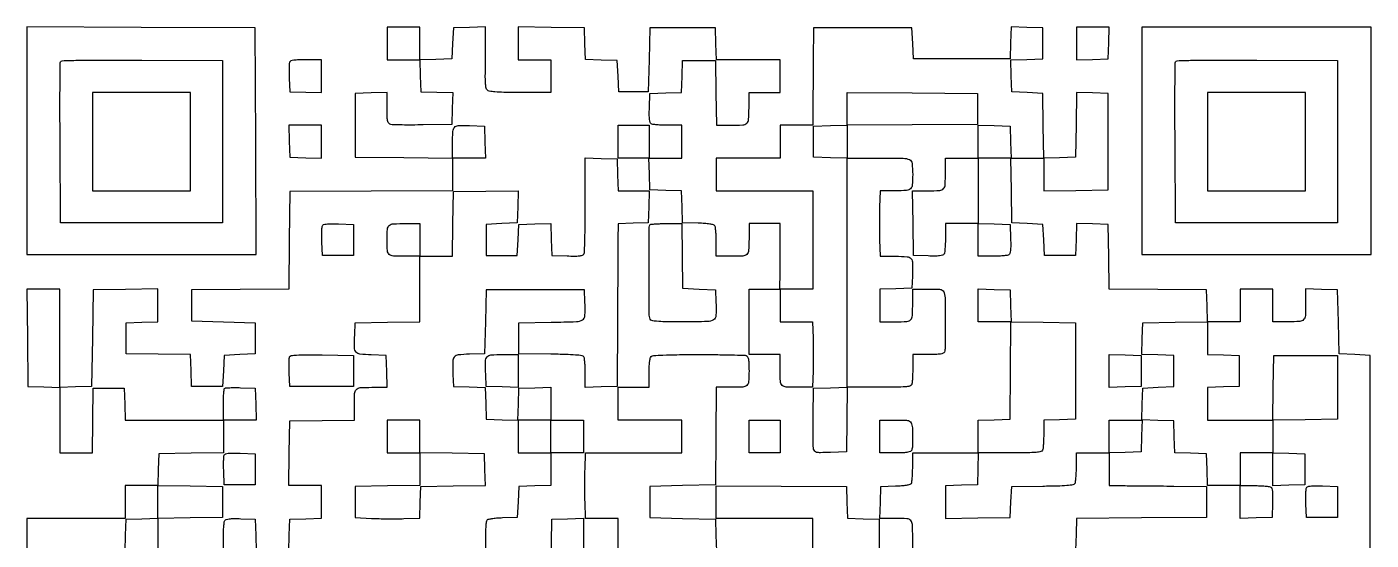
# Model space of a CAD drawing. Extents: x 156 to 936, y 95 to 969.
# Drawn here: x 156 to 936, y 671 to 969 of the extents above; entities that cross this region are included whole.
import ezdxf

# ---------------------------------------------------------------- set-up
doc = ezdxf.new("R2010")
doc.units = 0

msp = doc.modelspace()

# ---------------------------------------------------------------- linework, layer by layer
for points in [[(935.5, 665.5), (935.5, 722), (935.5, 778.5), (926.5, 779), (917.5, 779.5), (917, 798), (916.5, 816.5), (907.25, 816.787526), (898, 817.075052), (898, 809.119313, -0.01133), (897.829774, 801.607881, -0.174856), (896.858669, 799.255648, -0.19591), (894.651936, 798.200175, -0.014805), (887.893011, 798), (879, 798), (879, 807.5), (879, 817), (869.5, 817), (860, 817), (860, 807.5), (860, 798), (850.537526, 798), (841.075052, 798), (840.787526, 807.25), (840.5, 816.5), (812.272008, 816.765536), (784.044016, 817.031072), (783.772008, 835.765536), (783.5, 854.5), (774.288016, 854.787023), (765.076031, 855.074046), (764.788016, 845.787023), (764.5, 836.5), (755.5, 836.5), (746.5, 836.5), (746, 845.5), (745.5, 854.5), (736.5, 855), (727.5, 855.5), (727.227935, 874.25), (726.955869, 893), (736.477935, 893), (746, 893), (746, 883.477935), (746, 873.955869), (764.75, 874.227935), (783.5, 874.5), (783.5, 902.5), (783.5, 930.5), (774.272202, 930.787232), (765.044404, 931.074464), (764.772202, 912.287232), (764.5, 893.5), (755.272202, 893.212768), (746.044404, 892.925536), (745.772202, 911.712768), (745.5, 930.5), (736.5, 931), (727.5, 931.5), (727.212977, 940.711984), (726.925954, 949.923969), (736.212977, 950.211984), (745.5, 950.5), (745.5, 959.5), (745.5, 968.5), (736.288016, 968.787023), (727.076031, 969.074046), (726.788016, 959.787023), (726.5, 950.5), (698.5, 950.5), (670.5, 950.5), (670, 959.5), (669.5, 968.5), (641, 968.5), (612.5, 968.5), (612.299228, 949.5, 0.000224), (612.218754, 941.547336, 0.000205), (612.142972, 933.364062, 0.000205), (612.081359, 926.063258, 0.000677), (612.049228, 921.25), (612, 912), (602.5, 912), (593, 912), (593, 902.5), (593, 893), (574.5, 893), (556, 893), (556, 883.5), (556, 874), (584, 874), (612, 874), (612.065327, 864.75, -0.000911), (612.087835, 860.454106, -0.000484), (612.100863, 855.132812, -0.000482), (612.103677, 849.692963, -0.000748), (612.094565, 845, 0.000007), (612.078617, 840.342287, 0.000004), (612.060489, 835.014063, 0.000004), (612.043015, 829.851552, 0.000009), (612.029238, 825.75), (612, 817), (602.402605, 817), (592.80521, 817), (593.021209, 826.75, 0.002643), (593.095489, 831.153925, 0.001613), (593.138919, 836.353125, 0.001617), (593.148667, 841.504851, 0.00287), (593.118604, 845.75), (593, 855), (584, 855), (575, 855), (575, 846.106989, -0.014768), (574.800362, 839.349521, -0.195511), (573.747254, 837.14255, -0.175208), (571.400012, 836.170753, -0.01141), (563.918213, 836), (556, 836), (555.984687, 844.25, 0.008591), (555.922842, 847.498009, 0.011595), (555.748365, 850.431384, 0.008743), (555.504907, 852.855762, 0.112618), (555.201688, 853.707902, 0.195149), (554.447011, 854.24575, 0.020215), (552.262875, 854.673305, 0.020298), (549.292364, 855.008289, 0.009786), (545.467001, 855.207902), (536.5, 855.5), (536.212964, 864.712964), (535.925929, 873.925929), (526.712964, 874.212964), (517.5, 874.5), (517.212474, 883.75), (516.924948, 893), (526.462474, 893), (536, 893), (536, 902.5), (536, 912), (527.75, 912.015313, -0.00917), (524.495888, 912.081041, -0.012203), (521.54359, 912.267102, -0.00954), (519.105717, 912.527533, -0.110402), (518.206902, 912.850966, -0.187221), (517.610638, 913.659703, -0.039341), (517.278749, 915.4185, -0.027159), (517.135766, 918.085459, -0.008519), (517.206902, 922.085653), (517.5, 930.5), (526.712964, 930.787036), (535.925929, 931.074071), (536.212964, 940.287036), (536.5, 949.5), (546, 949.5), (555.5, 949.5), (555.772065, 930.75), (556.044131, 912), (563.940278, 912, 0.011457), (571.404655, 912.171064, 0.175414), (573.74896, 913.14327, 0.195276), (574.800677, 915.350385, 0.014747), (575, 922.106989), (575, 931), (584, 931), (593, 931), (593, 940.5), (593, 950), (574.537526, 950), (556.075052, 950), (555.787526, 959.25), (555.5, 968.5), (536.5, 968.5), (517.5, 968.5), (517, 950), (516.5, 931.5), (508, 931.5), (499.5, 931.5), (499, 940.5), (498.5, 949.5), (489.287036, 949.787036), (480.074071, 950.074071), (479.787036, 959.287036), (479.5, 968.5), (460.25, 968.771593), (441, 969.043186), (441, 959.521593), (441, 950), (450.5, 950), (460, 950), (460, 940.523613), (460, 931.047227), (442.099505, 931.051254, -0.00309), (432.717745, 931.111344, -0.015809), (427.512408, 931.341571, -0.024233), (424.310163, 931.74158, -0.178187), (422.998157, 932.502221, -0.127081), (422.483258, 933.596166, -0.023043), (422.165141, 935.836782, -0.020329), (422.000884, 938.858534, -0.009885), (422.024538, 942.72458, 0.00317), (422.102654, 946.72027, 0.001859), (422.148043, 951.503556, 0.001859), (422.157863, 956.288004, 0.003165), (422.125886, 960.287526), (422, 969.075052), (412.75, 968.787526), (403.5, 968.5), (403, 959.5), (402.5, 950.5), (393.25, 950.212474), (384, 949.924948), (384, 959.462474), (384, 969), (374.5, 969), (365, 969), (365, 959.5), (365, 950), (374.462474, 950), (383.924948, 950), (384.212474, 940.75), (384.5, 931.5), (393.787023, 931.211984), (403.074046, 930.923969), (402.787023, 921.711984), (402.5, 912.5), (386, 912.214485, -0.003332), (379.515656, 912.145502, -0.004581), (373.685938, 912.175744, -0.002978), (368.797256, 912.275019, -0.053901), (367.25, 912.483537, -0.122683), (365.995946, 913.145691, -0.153693), (365.327745, 914.270995, -0.05307), (365.052461, 916.465247, -0.004691), (365, 922.056578), (365, 931.075052), (355.75, 930.787526), (346.5, 930.5), (346.5, 912), (346.5, 893.5), (374.75, 893.234427), (403, 892.968853), (403, 883.494218), (403, 874.019583), (355.75, 873.759792), (308.5, 873.5), (308.234453, 845.265547), (307.968906, 817.031094), (279.734453, 816.765547), (251.5, 816.5), (251.5, 807.5), (251.5, 798.5), (270, 798), (288.5, 797.5), (288.5, 788.5), (288.5, 779.5), (279.5, 779), (270.5, 778.5), (270, 769.5), (269.5, 760.5), (260.5, 760.5), (251.5, 760.5), (251.212764, 769.728072), (250.925529, 778.956143), (232.212764, 779.228072), (213.5, 779.5), (213.5, 788.5), (213.5, 797.5), (222.75, 797.787526), (232, 798.075052), (232, 807.559591), (232, 817.044131), (213.25, 816.772065), (194.5, 816.5), (194, 788.5), (193.5, 760.5), (184.25, 760.212474), (175, 759.924948), (175, 788.462474), (175, 817), (165.484427, 817), (155.968853, 817), (156.234427, 788.75), (156.5, 760.5), (165.75, 760.212474), (175, 759.924948), (175, 740.962474), (175, 722), (184.477935, 722), (193.955869, 722), (194.227935, 740.75), (194.5, 759.5), (203.5, 759.5), (212.5, 759.5), (212.787526, 750.25), (213.075052, 741), (241.537526, 741), (270, 741), (270, 731.522065), (270, 722.044131), (251.25, 721.772065), (232.5, 721.5), (232.212474, 712.25), (231.924948, 703), (222.462474, 703), (213, 703), (213, 693.5), (213, 684), (184.5, 684), (156, 684), (156, 665.022065)], [(307.924948, 665), (308.212474, 674.25), (308.5, 683.5), (317.75, 683.787526), (327, 684.075052), (327, 693.537526), (327, 703), (317.477935, 703), (307.955869, 703), (308.227935, 721.75), (308.5, 740.5), (327.25, 740.772065), (346, 741.044131), (346, 748.940278, -0.011483), (346.171501, 756.40698, -0.175864), (347.146072, 758.750533, -0.19492), (349.358035, 759.801411, -0.014628), (356.144515, 760), (365.075052, 760), (364.787526, 769.25), (364.5, 778.5), (355.759315, 778.788797, -0.017722), (349.222155, 779.237089, -0.198326), (346.97509, 780.45151, -0.170867), (346.062458, 782.988791, -0.012477), (346.199088, 790.520917), (346.5, 797.5), (365.25, 797.772065), (384, 798.044131), (384, 817.022065), (384, 836), (376.081787, 836, -0.011011), (368.641409, 836.163873, -0.16771), (366.279861, 837.097177, -0.201251), (365.212506, 839.225197, -0.016928), (365, 845.5, -0.016928), (365.212506, 851.774803, -0.201251), (366.279861, 853.902823, -0.16771), (368.641409, 854.836127, -0.011011), (376.081787, 855), (384, 855), (384, 845.5), (384, 836), (393.477935, 836), (402.955869, 836), (403.227935, 854.75), (403.5, 873.5), (422.28782, 873.772204), (441.075639, 874.044409), (440.78782, 864.772204), (440.5, 855.5), (431.5, 855), (422.5, 854.5), (422.5, 845.5), (422.5, 836.5), (431.5, 836.5), (440.5, 836.5), (441, 845.5), (441.5, 854.5), (450.711984, 854.787023), (459.923969, 855.074046), (460.211984, 845.787023), (460.5, 836.5), (469.41543, 836.208654, 0.007863), (473.675844, 836.136467, 0.02592), (476.481261, 836.278572, 0.037448), (478.320916, 836.608202, 0.191571), (479.143218, 837.208654, 0.128973), (479.46723, 838.237848, 0.002782), (479.695499, 843.555042, 0.0062), (479.851702, 849.816929, 0.004122), (479.882566, 857, -0.000617), (479.861605, 864.727322, -0.000573), (479.858974, 872.646961, -0.000571), (479.872751, 879.690495, -0.001934), (479.904778, 884.287526), (480, 893.075052), (489.25, 892.787526), (498.5, 892.5), (498.787526, 883.25), (499.075052, 874), (508.075052, 874), (517.075052, 874), (516.787526, 864.75), (516.5, 855.5), (507.75, 855.211067), (499, 854.922134), (498.939591, 845.711067, 0.00028), (498.905976, 840.106775, 0.000036), (498.841235, 828.043251, 0.000042), (498.766609, 813.724582, 0.000035), (498.689591, 798.5), (498.5, 760.5), (489.25, 760.212474), (480, 759.924948), (479.984687, 768.212474, 0.00868), (479.921991, 771.476206, 0.011689), (479.744962, 774.425867, 0.008866), (479.497807, 776.863305, 0.112262), (479.190103, 777.726647, 0.224357), (478.214502, 778.342971, 0.01105), (474.324934, 778.732937, 0.012194), (468.668275, 779.035521, 0.003561), (459.955416, 779.226647), (441.5, 779.5), (441.5, 788.5), (441.5, 797.5), (460.236474, 797.772016, 0.004158), (474.873171, 798.106261, 0.128108), (478.339682, 799.125538, 0.253026), (479.818265, 801.624132, 0.020449), (479.800912, 809.520917), (479.5, 816.5), (451, 816.5), (422.5, 816.5), (422, 798), (421.5, 779.5), (412.759315, 779.211203, 0.017722), (406.222155, 778.762911, 0.198326), (403.97509, 777.54849, 0.170867), (403.062458, 775.011209, 0.012477), (403.199088, 767.479083), (403.5, 760.5), (412.712964, 760.212964), (421.925929, 759.925929), (422.212964, 750.712964), (422.5, 741.5), (431.711984, 741.212977), (440.923969, 740.925954), (441.211984, 750.212977), (441.5, 759.5), (450.75, 759.787526), (460, 760.075052), (460, 750.537526), (460, 741), (469.5, 741), (479, 741), (479, 731.5), (479, 722), (469.5, 722), (460, 722), (460, 712.537526), (460, 703.075052), (450.75, 702.787526), (441.5, 702.5), (441, 693.5), (440.5, 684.5), (432.031844, 684.206033, 0.010674), (428.460658, 684.005667, 0.020911), (425.63313, 683.666992, 0.02067), (423.533237, 683.236162, 0.192561), (422.797157, 682.706033, 0.112667), (422.494381, 681.854929, 0.008725), (422.251296, 679.430835, 0.011582), (422.077072, 676.497876, 0.008579), (422.015313, 673.25), (422, 665)], [(670, 665), (670, 672.918213, 0.011435), (669.828811, 680.402343, 0.175657), (668.85465, 682.748828, 0.195156), (666.642834, 683.801097, 0.014649), (659.855485, 684), (650.924948, 684), (651.212474, 693.25), (651.5, 702.5), (659.968156, 702.793967, 0.010674), (663.539342, 702.994333, 0.020911), (666.36687, 703.333008, 0.02067), (668.466763, 703.763838, 0.192561), (669.202843, 704.293967, 0.112667), (669.505619, 705.145071, 0.008725), (669.748704, 707.569165, 0.011582), (669.922928, 710.502124, 0.008579), (669.984687, 713.75), (670, 722), (689, 722), (708, 722), (708, 731.462474), (708, 740.924948), (717.25, 741.212474), (726.5, 741.5), (726.765573, 769.75), (727.031147, 798), (717.515573, 798), (708, 798), (708, 807.537526), (708, 817.075052), (717.25, 816.787526), (726.5, 816.5), (726.787236, 807.271928), (727.074471, 798.043857), (745.787236, 797.771928), (764.5, 797.5), (764.5, 769.5), (764.5, 741.5), (755.25, 741.212474), (746, 740.924948), (746, 733.044262, -0.007082), (745.955612, 729.910777, -0.008933), (745.821697, 727.013877, -0.007357), (745.631047, 724.59865, -0.068336), (745.393011, 723.581787, -0.248902), (744.393938, 722.711703, -0.036362), (741.646395, 722.279811, -0.01833), (736.738583, 722.051095, -0.002478), (726.430537, 722), (708.075052, 722), (707.787526, 712.75), (707.5, 703.5), (698.25, 703.212474), (689, 702.924948), (689, 693.440409), (689, 683.955869), (707.75, 684.227935), (726.5, 684.5), (727, 693.5), (727.5, 702.5), (745.42861, 702.72998, 0.003535), (754.088159, 702.902306, 0.013232), (759.521936, 703.192918, 0.013639), (763.15476, 703.583751, 0.221207), (764.163297, 704.22998, 0.110996), (764.481257, 705.116262, 0.009326), (764.737087, 707.550369, 0.01204), (764.920011, 710.497542, 0.009013), (764.984687, 713.75), (765, 722), (774.5, 722), (784, 722), (784, 731.5), (784, 741), (793.462474, 741), (802.924948, 741), (803.212474, 750.25), (803.5, 759.5), (812.5, 760), (821.5, 760.5), (821.5, 769.5), (821.5, 778.5), (812.212977, 778.788016), (802.925954, 779.076031), (803.212977, 788.288016), (803.5, 797.5), (822.25, 797.772065), (841, 798.044131), (841, 788.559591), (841, 779.075052), (850.25, 778.787526), (859.5, 778.5), (859.5, 769.5), (859.5, 760.5), (850.25, 760.212474), (841, 759.924948), (841, 750.462474), (841, 741), (859.977935, 741), (878.955869, 741), (879.227935, 759.75), (879.5, 778.5), (898, 778.5), (916.5, 778.5), (916.5, 760), (916.5, 741.5), (897.75, 741.227935), (879, 740.955869), (879, 731.515461), (879, 722.075052), (888.25, 721.787526), (897.5, 721.5), (897.5, 712.5), (897.5, 703.5), (888.25, 703.212474), (879, 702.924948), (879, 712.462474), (879, 722), (869.5, 722), (860, 722), (860, 712.5), (860, 703), (868.25, 702.984687, -0.00917), (871.504112, 702.918959, -0.012203), (874.45641, 702.732898, -0.00954), (876.894283, 702.472467, -0.110402), (877.793098, 702.149034, -0.187221), (878.389362, 701.340297, -0.039341), (878.721251, 699.5815, -0.027159), (878.864234, 696.914541, -0.008519), (878.793098, 692.914347), (878.5, 684.5), (869.25, 684.212474), (860, 683.924948), (860, 693.462474), (860, 703), (850.537526, 703), (841.075052, 703), (840.787526, 712.25), (840.5, 721.5), (831.287036, 721.787036), (822.074071, 722.074071), (821.787036, 731.287036), (821.5, 740.5), (812.288016, 740.787023), (803.076031, 741.074046), (802.788016, 731.787023), (802.5, 722.5), (793.25, 722.212474), (784, 721.924948), (784, 712.462474), (784, 703), (793.25, 702.956189, -0.000789), (798.063258, 702.925795, -0.000239), (805.364062, 702.864679, -0.00024), (813.547336, 702.78834, -0.000261), (821.5, 702.706189), (840.5, 702.5), (840.5, 693.5), (840.5, 684.5), (802.787367, 684.238011), (765.074734, 683.976023), (764.787367, 674.738011), (764.5, 665.5)], [(499, 665), (499, 674.5), (499, 684), (489.59653, 684), (480.193059, 684), (479.84653, 693.5, -0.005743), (479.738495, 697.824751, -0.003373), (479.703586, 703, -0.003373), (479.738495, 708.175249, -0.005743), (479.84653, 712.5), (480.193059, 722), (508.09653, 722), (536, 722), (536, 731.5), (536, 741), (517.5, 741), (499, 741), (499, 750.5), (499, 760), (508, 760), (517, 760), (517, 768.3, -0.011084), (517.07823, 771.828493, -0.020332), (517.322289, 774.693122, -0.021091), (517.689458, 776.860329, -0.144849), (518.2, 777.8, -0.180522), (519.531867, 778.407926, -0.006817), (525.089243, 778.727115, -0.008551), (533.088715, 778.940253, -0.002384), (545.618213, 779, -0.002161), (555.780765, 778.956079, -0.003297), (564.599475, 778.821697, -0.001195), (572.188324, 778.637855, -0.085154), (573.418213, 778.393011, -0.18666), (574.209997, 777.676577, -0.072682), (574.683962, 776.251766, -0.036534), (574.93529, 773.820122, -0.007489), (575, 769.5, -0.016911), (574.787734, 763.225759, -0.201089), (573.721364, 761.097669, -0.167855), (571.361936, 760.16408, -0.011043), (563.933786, 760), (556.031147, 760), (555.765573, 731.75), (555.5, 703.5), (536.5, 703), (517.5, 702.5), (517.5, 693.5), (517.5, 684.5), (536.5, 684), (555.5, 683.5), (555.787526, 674.25), (556.075052, 665)], [(270, 665), (270.015313, 673.25, -0.00917), (270.081041, 676.504112, -0.012203), (270.267102, 679.45641, -0.00954), (270.527533, 681.894283, -0.110402), (270.850966, 682.793098, -0.187221), (271.659703, 683.389362, -0.039341), (273.4185, 683.721251, -0.027159), (276.085459, 683.864234, -0.008519), (280.085653, 683.793098), (288.5, 683.5), (288.787526, 674.25), (289.075052, 665)], [(460.234427, 655.25), (460.5, 683.5), (469.75, 683.787526), (479, 684.075052), (479, 666.619313, 0.003237)]]:
    msp.add_lwpolyline(points, format="xyb")
for points in [[(156, 903.007138), (156, 837), (222.50719, 837), (289.014379, 837), (288.75719, 902.75), (288.5, 968.5), (222.25, 968.757138), (156, 969.014276)], [(765, 959.462474), (765, 949.924948), (774.25, 950.212474), (783.5, 950.5), (783.787526, 959.75), (784.075052, 969), (774.537526, 969), (765, 969)], [(803, 903), (803, 837), (869.5, 837), (936, 837), (936, 903), (936, 969), (869.5, 969), (803, 969)], [(194, 902.5), (194, 874), (222.5, 874), (251, 874), (251, 902.5), (251, 931), (222.5, 931), (194, 931)], [(841, 902.5), (841, 874), (869.5, 874), (898, 874), (898, 902.5), (898, 931), (869.5, 931), (841, 931)], [(308.212474, 902.75), (308.5, 893.5), (317.75, 893.212474), (327, 892.924948), (327, 902.462474), (327, 912), (317.462474, 912), (307.924948, 912)], [(517, 902.5), (517, 893), (508, 893), (499, 893), (499, 902.5), (499, 912), (508, 912), (517, 912)], [(802.5, 769.5), (802.5, 760.5), (793.25, 760.212474), (784, 759.924948), (784, 769.5), (784, 779.075052), (793.25, 778.787526), (802.5, 778.5)], [(441, 731.5), (441, 722), (450.5, 722), (460, 722), (460, 731.5), (460, 741), (450.5, 741), (441, 741)], [(593, 731.5), (593, 722), (584, 722), (575, 722), (575, 731.5), (575, 741), (584, 741), (593, 741)]]:
    msp.add_lwpolyline(points, close=True)
for points in [[(269.5, 902.5), (269.5, 855.5), (222.5, 855.5), (175.5, 855.5), (175.239372, 901.5, -0.000997), (175.174287, 919.225103, -0.001596), (175.197198, 934.357597, -0.000282), (175.267665, 947.72814, -0.090314), (175.461789, 948.759906, -0.301449), (176.45055, 949.464468, -0.003096), (185.402033, 949.70934, -0.005599), (198.68089, 949.841585, -0.001079), (222.722417, 949.759906), (269.5, 949.5)], [(308.423642, 948.661609, 0.079281), (308.235027, 947.7687, 0.006579), (308.147568, 945.392336, 0.008656), (308.129541, 942.539392, 0.006569), (308.205027, 939.411609), (308.5, 931.5), (317.75, 931.212474), (327, 930.924948), (327, 940.462474), (327, 950), (317.968615, 950, 0.007593), (313.620517, 949.933967, 0.027242), (310.854544, 949.698735, 0.041413), (309.106941, 949.304101, 0.228749)], [(916.5, 902.5), (916.5, 855.5), (869.5, 855.5), (822.5, 855.5), (822.239372, 901.5, -0.000997), (822.174287, 919.225103, -0.001596), (822.197198, 934.357597, -0.000282), (822.267665, 947.72814, -0.090314), (822.461789, 948.759906, -0.301449), (823.45055, 949.464468, -0.003096), (832.402033, 949.70934, -0.005599), (845.68089, 949.841585, -0.001079), (869.722417, 949.759906), (916.5, 949.5)], [(707.5, 921.5), (707.5, 912.5), (669.75, 912.237975), (632, 911.97595), (632, 902.487975), (632, 893), (650.383369, 893, -0.003768), (664.535516, 892.893351, -0.109553), (668.037011, 892.061277, -0.25631), (669.605012, 889.852974, -0.028913), (669.972691, 883.5, -0.017301), (669.760728, 877.376155, -0.187882), (668.726017, 875.181893, -0.176555), (666.448286, 874.194023, -0.01493), (659.951989, 874), (651.13724, 874), (650.81862, 864.5, 0.005281), (650.719285, 860.17526, 0.003101), (650.687189, 855, 0.003101), (650.719285, 849.82474, 0.005281), (650.81862, 845.5), (651.13724, 836), (660.049568, 836, -0.017085), (666.745767, 835.771122, -0.202726), (669.013981, 834.623611, -0.175867), (669.942295, 832.113492, -0.012287), (669.800912, 824.479083), (669.5, 817.5), (660.25, 817.212474), (651, 816.924948), (651, 807.462474), (651, 798), (659.893011, 798, 0.014768), (666.650479, 798.199638, 0.195511), (668.85745, 799.252746, 0.175208), (669.829247, 801.599988, 0.01141), (670, 809.081787), (670, 817), (678.891592, 817, -0.004791), (684.396649, 816.947244, -0.053764), (686.564348, 816.671358, -0.154685), (687.676662, 816.003164, -0.121702), (688.33018, 814.75, -0.057138), (688.808488, 810.922791, -0.002403), (688.882231, 797.197078, -0.001669), (688.843117, 783.087608, -0.090319), (688.349589, 780.468631, -0.208851), (687.634165, 779.742819, -0.056748), (686.044118, 779.307129, -0.031368), (683.395501, 779.064484, -0.007161), (678.893011, 779), (670, 779), (670, 771.081787, -0.00705), (669.955615, 767.933927, -0.008902), (669.821697, 765.0249, -0.007317), (669.631074, 762.599719, -0.06844), (669.393011, 761.581787, -0.248959), (668.393625, 760.711618, -0.036325), (665.643942, 760.279786, -0.018315), (660.732347, 760.051086, -0.002476), (650.415076, 760), (632.044131, 760), (631.772065, 741.25), (631.5, 722.5), (622.278376, 722.21285, -0.00416), (616.423524, 722.079288, -0.054076), (614.256995, 722.282581, -0.166055), (613.155201, 722.929199, -0.117853), (612.492861, 724.21285, -0.05373), (612.280854, 725.781122, -0.003049), (612.178483, 730.675025, -0.004642), (612.146189, 736.513002, -0.003387), (612.214485, 743), (612.5, 759.5), (622.229909, 759.78597), (631.959818, 760.071939), (631.971059, 826.499864), (631.982299, 892.92779), (622.241149, 893.213895), (612.5, 893.5), (612.5, 902.5), (612.5, 911.5), (622.25, 911.786212), (632, 912.072424), (632, 921.548237), (632, 931.02405), (669.75, 930.762025), (707.5, 930.5)], [(421.787526, 902.25), (422.075052, 893), (412.537526, 893), (403, 893), (403, 900.918213, -0.010963), (403.165664, 908.472899, -0.175128), (404.124796, 910.802332, -0.203843), (406.29455, 911.800818, -0.015597), (412.87125, 911.787164), (421.5, 911.5)], [(726.787526, 902.25), (727.075052, 893), (717.537526, 893), (708, 893), (708, 874.037526), (708, 855.075052), (717.25, 854.787526), (726.5, 854.5), (726.793098, 846.085653, -0.008519), (726.864234, 842.085459, -0.027159), (726.721251, 839.4185, -0.039341), (726.389362, 837.659703, -0.187221), (725.793098, 836.850966, -0.110402), (724.894283, 836.527533, -0.00954), (722.45641, 836.267102, -0.012203), (719.504112, 836.081041, -0.00917), (716.25, 836.015313), (708, 836), (708, 845.5), (708, 855), (698.5, 855), (689, 855), (688.984687, 846.75, -0.00917), (688.918959, 843.495888, -0.012203), (688.732898, 840.54359, -0.00954), (688.472467, 838.105717, -0.110402), (688.149034, 837.206902, -0.187221), (687.340297, 836.610638, -0.039341), (685.5815, 836.278749, -0.027159), (682.914541, 836.135766, -0.008519), (678.914347, 836.206902), (670.5, 836.5), (670.227935, 855.25), (669.955869, 874), (678.870946, 874, 0.014698), (685.645984, 874.199205, 0.195302), (687.855803, 875.251819, 0.175472), (688.828991, 877.598614, 0.011425), (689, 885.081787), (689, 893), (698.5, 893), (708, 893), (708, 902.537526), (708, 912.075052), (717.25, 911.787526), (726.5, 911.5)], [(345.5, 845.5), (345.5, 836.5), (336.5, 836.5), (327.5, 836.5), (327.205027, 844.411609, -0.006757), (327.130652, 847.542211, -0.008847), (327.151984, 850.403842, -0.006825), (327.2445, 852.787219, -0.078651), (327.438673, 853.700781, -0.222283), (328.127059, 854.364206, -0.05328), (329.715903, 854.724548, -0.030281), (332.338027, 854.871594, -0.007113), (336.733647, 854.789171), (345.5, 854.5)], [(536.227935, 836.25), (536.5, 817.5), (546, 817), (555.5, 816.5), (555.800912, 809.520917, -0.019758), (555.829354, 801.572696, -0.253933), (554.369307, 799.099465, -0.131508), (550.956242, 798.123041, -0.004282), (536.587937, 798, -0.002485), (526.28695, 798.051186, -0.018235), (521.366502, 798.27968, -0.035871), (518.60651, 798.709754, -0.249517), (517.609057, 799.576399, -0.091647), (517.051378, 802.57927, -0.000705), (517.06556, 827.456429, -0.000365), (517.134709, 852.983951, -0.198019), (517.717534, 854.384201, -0.176678), (518.246098, 854.630236, -0.005169), (520.740752, 854.819109, -0.009787), (523.723426, 854.955381, -0.006521), (527.144601, 855), (535.955869, 855)], [(593, 807.5), (593, 798), (602.43138, 798), (611.86276, 798), (612.18138, 788.5, -0.005281), (612.280715, 784.17526, -0.003101), (612.312811, 779, -0.003101), (612.280715, 773.82474, -0.005281), (612.18138, 769.5), (611.86276, 760), (604.013168, 760, -0.011558), (596.585548, 760.171726, -0.175851), (594.247438, 761.144797, -0.194777), (593.198659, 763.352229, -0.014702), (593, 770.106989), (593, 779), (584, 779), (575, 779), (575, 798), (575, 817), (584, 817), (593, 817)], [(345.5, 769.5), (345.5, 760.5), (327, 760.5), (308.5, 760.5), (308.205027, 768.411609, -0.006678), (308.130183, 771.541021, -0.008767), (308.150121, 774.398988, -0.006722), (308.240504, 776.779383, -0.078916), (308.432332, 777.684256, -0.271496), (309.329852, 778.401442, -0.021534), (312.482268, 778.72062, -0.015363), (317.664758, 778.861208, -0.002829), (327.227305, 778.772646), (345.5, 778.5)], [(441, 769.462474), (441, 759.924948), (431.75, 760.212474), (422.5, 760.5), (422.199088, 767.479083, -0.012322), (422.058134, 775.11956, -0.176722), (422.990719, 777.627338, -0.202101), (425.267676, 778.772817, -0.01682), (432.019052, 779), (441, 779)], [(288.787526, 750.25), (289.075052, 741), (279.537526, 741), (270, 741), (270, 749.833333, -0.007416), (270.050964, 753.269043, -0.010972), (270.206402, 756.278277, -0.006396), (270.422807, 758.77838, -0.173269), (270.702644, 759.369311, -0.179987), (271.290922, 759.638564, -0.007016), (273.709672, 759.781547, -0.011703), (276.626528, 759.84459, -0.007913), (279.952644, 759.785977), (288.5, 759.5)], [(365, 731.5), (365, 722), (374.5, 722), (384, 722), (384, 712.522065), (384, 703.044131), (365.25, 702.772065), (346.5, 702.5), (346.5, 693.5), (346.5, 684.5), (356, 684, 0.006688), (360.305002, 683.831124, 0.004024), (365.415803, 683.740217, 0.004029), (370.499409, 683.731673, 0.007025), (374.713371, 683.81776), (383.926742, 684.13552), (384.213371, 693.31776), (384.5, 702.5), (403.287232, 702.772202), (422.074464, 703.044404), (421.787232, 712.272202), (421.5, 721.5), (402.75, 721.772065), (384, 722.044131), (384, 731.522065), (384, 741), (374.5, 741), (365, 741)], [(669.369714, 738.75, -0.052589), (669.835949, 735.80014, -0.012536), (669.968309, 730.826521, -0.010886), (669.868123, 725.875983, -0.081279), (669.393011, 723.581787, -0.192406), (668.653872, 722.782907, -0.06988), (667.154102, 722.311531, -0.034532), (664.571713, 722.062976, -0.00673), (659.893011, 722), (651, 722), (651, 731.5), (651, 741), (659.883369, 741, -0.00487), (665.368743, 740.946567, -0.0534), (667.551213, 740.66971, -0.150802), (668.684822, 740.002112, -0.119916)], [(288.5, 712.5), (288.5, 703.5), (279.5, 703.5), (270.5, 703.5), (270.205027, 711.411609, -0.006757), (270.130652, 714.542211, -0.008847), (270.151984, 717.403842, -0.006825), (270.2445, 719.787219, -0.078651), (270.438673, 720.700781, -0.222283), (271.127059, 721.364206, -0.05328), (272.715903, 721.724548, -0.030281), (275.338027, 721.871594, -0.007113), (279.733647, 721.789171), (288.5, 721.5)], [(916.5, 693.5), (916.5, 684.5), (907.5, 684.5), (898.5, 684.5), (898.205027, 692.411609, -0.006757), (898.130652, 695.542211, -0.008847), (898.151984, 698.403842, -0.006825), (898.2445, 700.787219, -0.078651), (898.438673, 701.700781, -0.222283), (899.127059, 702.364206, -0.05328), (900.715903, 702.724548, -0.030281), (903.338027, 702.871594, -0.007113), (907.733647, 702.789171), (916.5, 702.5)]]:
    msp.add_lwpolyline(points, format="xyb", close=True)
for points in [[(212.924948, 665), (213.212474, 674.25), (213.5, 683.5), (222.75, 683.787526), (232, 684.075052), (232, 693.559591), (232, 703.044131), (250.75, 702.772065), (269.5, 702.5), (269.5, 693.5), (269.5, 684.5), (250.75, 684.227935), (232, 683.955869), (232, 674.477935), (232, 665)], [(612, 665), (612, 674.5), (612, 684), (584, 684), (556, 684), (556, 693.468909), (556, 702.937817), (593.75, 702.718909), (631.5, 702.5), (631.787036, 693.287036), (632.074071, 684.074071), (641.287036, 683.787036), (650.5, 683.5), (650.5, 655.5)]]:
    msp.add_lwpolyline(points)

doc.saveas('drawing.dxf')
